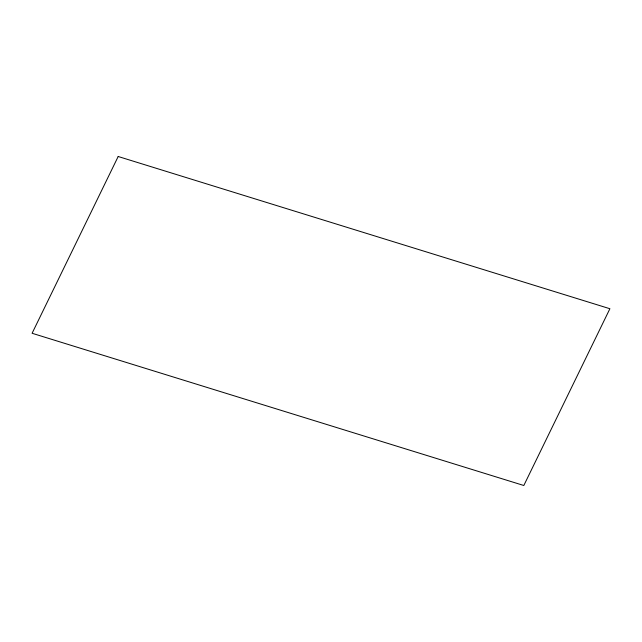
<?xml version="1.0" encoding="UTF-8"?>
<svg xmlns="http://www.w3.org/2000/svg" width="642" height="642" viewBox="0 0 642 642"><rect width="100%" height="100%" fill="white"/><g stroke="black" fill="none" stroke-linecap="round" stroke-linejoin="round"><path stroke-width="0.96" d="M118.184 156.504L32.1 333.27L523.816 485.496L609.9 308.73L118.184 156.504"/></g></svg>
